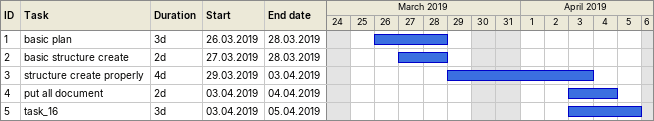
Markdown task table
| ID | Task | Duration | Start | Finish |
|---|---|---|---|---|
| 1 | basic plan | 3d | 2019-03-26 | 2019-03-28 |
| 2 | basic structure create | 2d | 2019-03-27 | 2019-03-28 |
| 3 | structure create properly | 4d | 2019-03-29 | 2019-04-03 |
| 4 | put all document | 2d | 2019-04-03 | 2019-04-04 |
| 5 | task_16 | 3d | 2019-04-03 | 2019-04-05 |
